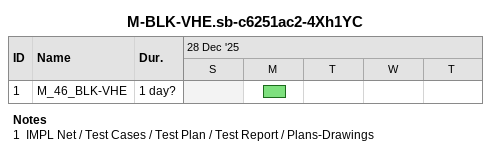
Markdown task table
M-BLK-VHE.sb-c6251ac2-4Xh1YC

| ID | Task | Duration | Start | Finish |
|---|---|---|---|---|
| 1 | M_46_BLK-VHE | 1d? | 2025-12-29 | 2025-12-29 |

Notes
- 1: IMPL Net / Test Cases / Test Plan / Test Report / Plans-Drawings
